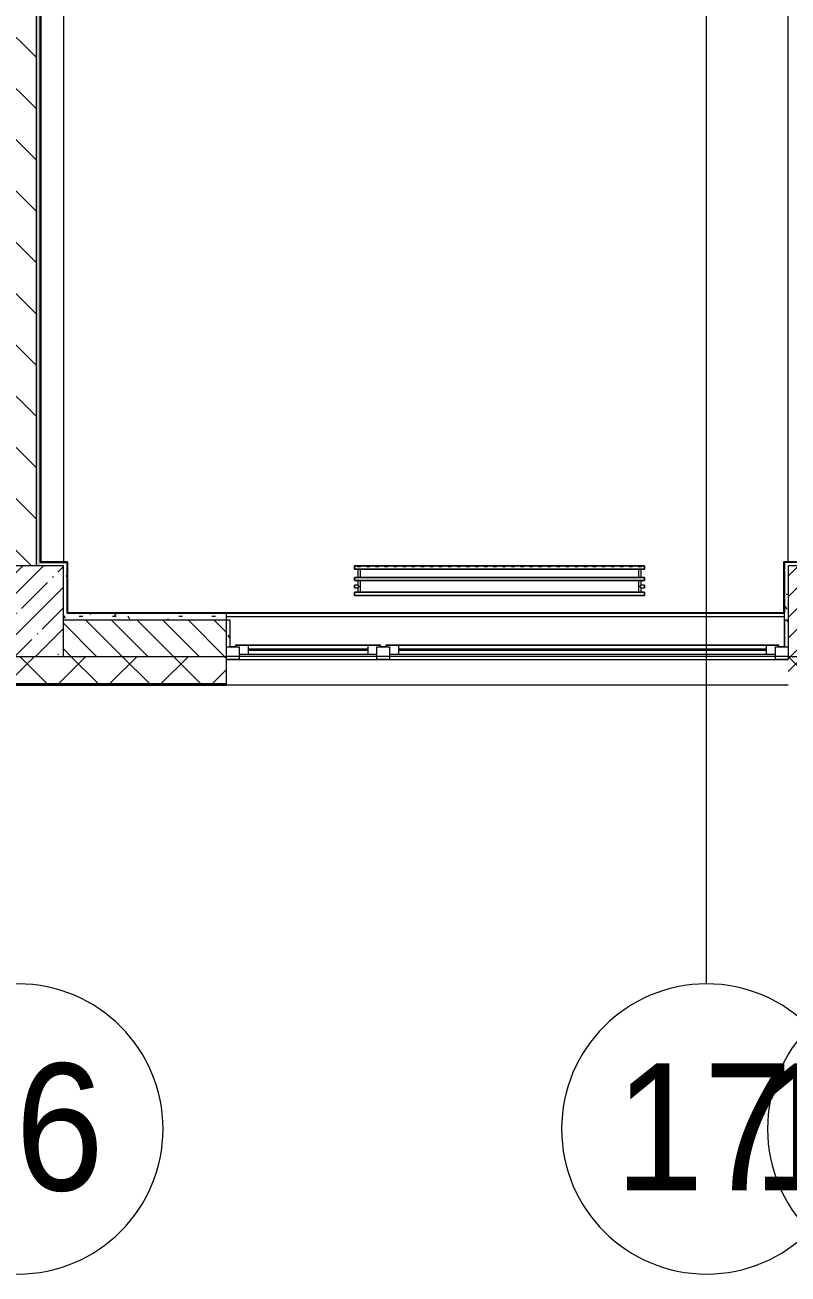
# Model space of a CAD drawing. Header units: millimetres. Extents: x -1113 to 415037, y -3642 to 354837.
# Drawn here: x 345925 to 350137, y -3506 to 3382 of the extents above; entities that cross this region are included whole.
import ezdxf

# ---------------------------------------------------------------- set-up
doc = ezdxf.new("R2010")
doc.units = ezdxf.units.MM
for name, color, linetype, lineweight in [('A-FLOR', 7, 'Continuous', 9), ('A-GLAZ', 7, 'Continuous', 9), ('A-GLAZ-1', 7, 'Continuous', 5), ('A-WALL', 7, 'Continuous', 5), ('I-WALL', 7, 'Continuous', 5), ('S-COLS', 7, 'Continuous', 9), ('S-COLS-1', 7, 'Continuous', 5), ('Оси', 7, 'Continuous', 9), ('Оси-1', 7, 'Continuous', 20)]:
    doc.layers.add(name, color=color, linetype=linetype, lineweight=lineweight)
for name, color, linetype, lineweight, true_color in [('A-WALL-1', 9, 'Continuous', 5, 0x808080), ('A-WALL-FNSH-1', 9, 'Continuous', 5, 0x808080), ('M-EQPM-1', 7, 'Continuous', 9, 0xb2b2b2)]:
    doc.layers.add(name, color=color, linetype=linetype, lineweight=lineweight, true_color=true_color)
doc.styles.add('Arial', font='arial.ttf', dxfattribs={"width": 0.9, "height": 700})
pattern_1 = [(0, (289227.4, 1e-08), (243.84, 60.96), [20.117, -162.763, 20.117, -162.763, -975.36]), (0, (289227.4, 1e-08), (243.84, 60.96), [-365.76, 20.117, -345.643, 20.117, -162.763, -426.72]), (0, (289227.4, 1e-08), (243.84, 60.96), [-914.4, 20.117, -101.803, 20.117, -284.683]), (120, (289318.84, 30.48), (-174.71291, 180.691634), [20.117, -162.763, 20.117, -162.763, -975.36]), (120, (289318.84, 30.48), (-174.71291, 180.691634), [-365.76, 20.117, -345.643, 20.117, -162.763, -426.72]), (120, (289318.84, 30.48), (-174.71291, 180.691634), [-914.4, 20.117, -101.803, 20.117, -284.683]), (240, (289349.32, 152.4), (-69.12709, -241.651634), [20.117, -162.763, 20.117, -162.763, -975.36]), (240, (289349.32, 152.4), (-69.12709, -241.651634), [-365.76, 20.117, -345.643, 20.117, -162.763, -426.72]), (240, (289349.32, 152.4), (-69.12709, -241.651634), [-914.4, 20.117, -101.803, 20.117, -284.683])]

# ---------------------------------------------------------------- blocks, each defined once
blk = doc.blocks.new('BSC_Колонна _Прямоугольная - 500х500-V522-Объем проектирования 3 этажа')
at = {"layer": 'S-COLS-1'}
h = blk.add_hatch(dxfattribs=at)
h.set_pattern_fill('FP_15', color=256, style=0, pattern_type=2)
h.set_pattern_definition([(45, (-61160, -150), (-114.04925, 114.04925), []), (45, (-61045.95, -150), (-114.04925, 114.04925), [201.613, -40.323, 6.706, -33.617])])
h.paths.add_polyline_path([(250, -250), (250, 250), (-250, 250), (-250, -250)])
for p, q in [((250, 250), (-250, 250)), ((-250, 250), (-250, -250)), ((250, -250), (250, 250)), ((-250, -250), (250, -250))]:
    blk.add_line(p, q, dxfattribs=at)
blk = doc.blocks.new('BSC_Колонна _Прямоугольная - 500х500-V533-Объем проектирования 3 этажа')
at = {"layer": 'S-COLS-1'}
h = blk.add_hatch(dxfattribs=at)
h.set_pattern_fill('FP_63', color=256, style=0, pattern_type=2)
h.set_pattern_definition([(45, (-56660, -150), (-114.04925, 114.04925), []), (45, (-56545.95, -150), (-114.04925, 114.04925), [201.613, -40.323, 6.706, -33.617])])
h.paths.add_polyline_path([(250, -250), (250, 250), (-250, 250), (-250, -250), (10, -250)])
for p, q in [((250, 250), (-250, 250)), ((-250, 250), (-250, -250)), ((250, -250), (250, 250)), ((-250, -250), (250, -250))]:
    blk.add_line(p, q, dxfattribs=at)
blk = doc.blocks.new('120_Окно_СКБ_2Ст - 120_Окно_СКБ_2Ст 3100х2500 _мал_створка слева_ 2-22446355-Объем проектирования 3 этажа')
at = {"layer": 'A-GLAZ'}
for p, q in [((-1550, -127), (-1550, -57)), ((-1550, -57), (-1480, -57)), ((-1480, -57), (-1480, -127)), ((650, -127), (650, -57)), ((650, -57), (720, -57)), ((720, -57), (720, -127)), ((1480, -127), (1480, -57)), ((1480, -57), (1550, -57)), ((1550, -57), (1550, -127)), ((-1480, -127), (-1550, -127)), ((-1480, -127), (-1500, -127)), ((-1500, -127), (-1500, -137)), ((-1500, -137), (670, -137)), ((670, -137), (-1500, -137)), ((650, -87), (-1480, -87)), ((-1480, -87), (-1480, -127)), ((-1430, -137), (-1430, -87)), ((600, -137), (600, -87)), ((650, -127), (650, -87)), ((720, -127), (650, -127)), ((670, -127), (650, -127)), ((670, -137), (670, -127)), ((720, -127), (700, -127)), ((700, -127), (700, -137)), ((700, -137), (1500, -137)), ((1500, -137), (700, -137)), ((1480, -87), (720, -87)), ((720, -87), (720, -127)), ((770, -137), (770, -87)), ((1430, -137), (1430, -87)), ((1480, -127), (1480, -87)), ((1550, -127), (1480, -127)), ((1500, -127), (1480, -127)), ((1500, -137), (1500, -127))]:
    blk.add_line(p, q, dxfattribs=at)
at = {"layer": 'A-GLAZ-1'}
for p, q in [((1550, -57), (-1550, -57)), ((-1530, -127), (-1500, -127)), ((-1430, -107), (600, -107)), ((600, -117), (-1430, -117)), ((670, -127), (700, -127)), ((770, -107), (1430, -107)), ((1430, -117), (770, -117)), ((1500, -127), (1530, -127))]:
    blk.add_line(p, q, dxfattribs=at)
blk = doc.blocks.new('radiator_prado_classic_z_tip_30_po exemplyaru - Classic Z Тип 30-500-V669-Объем проектирования 3 этажа')
at = {"layer": 'M-EQPM-1'}
for p, q in [((0, 228), (0, 210)), ((1600, 228), (0, 228)), ((0, 210), (0, 228)), ((0, 228), (12.5, 228)), ((0, 210), (1600, 210)), ((17.8, 210), (0, 210)), ((12.5, 228), (37.5, 228)), ((37.5, 228), (12.5, 228)), ((12.5, 228), (37.5, 228)), ((12.5, 228), (17.5, 223)), ((12.5, 228), (17.5, 223)), ((32.5, 223), (17.5, 223)), ((17.5, 223), (32.5, 223)), ((17.5, 210), (17.5, 164)), ((17.5, 210), (17.5, 164)), ((17.8, 210), (17.5, 210)), ((17.5, 210), (17.8, 210)), ((17.8, 210), (17.5, 210)), ((17.5, 210), (32.5, 210)), ((18.5, 210), (17.8, 210)), ((17.8, 210), (32.2, 210)), ((25, 210), (17.8, 210)), ((21.2, 210), (18.5, 210)), ((23.1, 210), (21.2, 210)), ((25, 210), (23.1, 210)), ((28.7, 210), (25, 210)), ((26.9, 210), (25, 210)), ((28.7, 210), (26.9, 210)), ((31.5, 210), (28.7, 210)), ((30.3, 210), (28.7, 210)), ((31.5, 210), (30.3, 210)), ((32.2, 210), (31.5, 210)), ((32.2, 210), (31.5, 210)), ((32.5, 210), (32.2, 210)), ((32.2, 210), (32.5, 210)), ((32.5, 210), (32.2, 210)), ((1567.8, 210), (32.2, 210)), ((32.5, 223), (37.5, 228)), ((37.5, 228), (32.5, 223)), ((32.5, 164), (32.5, 210)), ((32.5, 164), (32.5, 210)), ((37.5, 228), (62.5, 228)), ((62.5, 228), (87.5, 228)), ((87.5, 228), (62.5, 228)), ((62.5, 228), (87.5, 228)), ((62.5, 228), (67.5, 223)), ((62.5, 228), (67.5, 223)), ((82.5, 223), (67.5, 223)), ((67.5, 223), (82.5, 223)), ((82.5, 223), (87.5, 228)), ((87.5, 228), (82.5, 223)), ((87.5, 228), (112.5, 228)), ((112.5, 228), (137.5, 228)), ((137.5, 228), (112.5, 228)), ((112.5, 228), (137.5, 228)), ((112.5, 228), (117.5, 223)), ((112.5, 228), (117.5, 223)), ((132.5, 223), (117.5, 223)), ((117.5, 223), (132.5, 223)), ((132.5, 223), (137.5, 228)), ((137.5, 228), (132.5, 223)), ((137.5, 228), (162.5, 228)), ((162.5, 228), (187.5, 228)), ((187.5, 228), (162.5, 228)), ((162.5, 228), (187.5, 228)), ((162.5, 228), (167.5, 223)), ((162.5, 228), (167.5, 223)), ((182.5, 223), (167.5, 223)), ((167.5, 223), (182.5, 223)), ((182.5, 223), (187.5, 228)), ((187.5, 228), (182.5, 223)), ((187.5, 228), (212.5, 228)), ((212.5, 228), (237.5, 228)), ((237.5, 228), (212.5, 228)), ((212.5, 228), (237.5, 228)), ((212.5, 228), (217.5, 223)), ((212.5, 228), (217.5, 223)), ((232.5, 223), (217.5, 223)), ((217.5, 223), (232.5, 223)), ((232.5, 223), (237.5, 228)), ((237.5, 228), (232.5, 223)), ((237.5, 228), (262.5, 228)), ((262.5, 228), (287.5, 228)), ((287.5, 228), (262.5, 228)), ((262.5, 228), (287.5, 228)), ((262.5, 228), (267.5, 223)), ((262.5, 228), (267.5, 223)), ((282.5, 223), (267.5, 223)), ((267.5, 223), (282.5, 223)), ((282.5, 223), (287.5, 228)), ((287.5, 228), (282.5, 223)), ((287.5, 228), (312.5, 228)), ((312.5, 228), (337.5, 228)), ((337.5, 228), (312.5, 228)), ((312.5, 228), (337.5, 228)), ((312.5, 228), (317.5, 223)), ((312.5, 228), (317.5, 223)), ((332.5, 223), (317.5, 223)), ((317.5, 223), (332.5, 223)), ((332.5, 223), (337.5, 228)), ((337.5, 228), (332.5, 223)), ((337.5, 228), (362.5, 228)), ((362.5, 228), (387.5, 228)), ((387.5, 228), (362.5, 228)), ((362.5, 228), (387.5, 228)), ((362.5, 228), (367.5, 223)), ((362.5, 228), (367.5, 223)), ((382.5, 223), (367.5, 223)), ((367.5, 223), (382.5, 223)), ((382.5, 223), (387.5, 228)), ((387.5, 228), (382.5, 223)), ((387.5, 228), (412.5, 228)), ((412.5, 228), (437.5, 228)), ((437.5, 228), (412.5, 228)), ((412.5, 228), (437.5, 228)), ((412.5, 228), (417.5, 223)), ((412.5, 228), (417.5, 223)), ((432.5, 223), (417.5, 223)), ((417.5, 223), (432.5, 223)), ((432.5, 223), (437.5, 228)), ((437.5, 228), (432.5, 223)), ((437.5, 228), (462.5, 228)), ((462.5, 228), (487.5, 228)), ((487.5, 228), (462.5, 228)), ((462.5, 228), (487.5, 228)), ((462.5, 228), (467.5, 223)), ((462.5, 228), (467.5, 223)), ((482.5, 223), (467.5, 223)), ((467.5, 223), (482.5, 223)), ((482.5, 223), (487.5, 228)), ((487.5, 228), (482.5, 223)), ((487.5, 228), (512.5, 228)), ((512.5, 228), (537.5, 228)), ((537.5, 228), (512.5, 228)), ((512.5, 228), (537.5, 228)), ((512.5, 228), (517.5, 223)), ((512.5, 228), (517.5, 223)), ((532.5, 223), (517.5, 223)), ((517.5, 223), (532.5, 223)), ((532.5, 223), (537.5, 228)), ((537.5, 228), (532.5, 223)), ((537.5, 228), (562.5, 228)), ((562.5, 228), (587.5, 228)), ((587.5, 228), (562.5, 228)), ((562.5, 228), (587.5, 228)), ((562.5, 228), (567.5, 223)), ((562.5, 228), (567.5, 223)), ((582.5, 223), (567.5, 223)), ((567.5, 223), (582.5, 223)), ((582.5, 223), (587.5, 228)), ((587.5, 228), (582.5, 223)), ((587.5, 228), (612.5, 228)), ((612.5, 228), (637.5, 228)), ((637.5, 228), (612.5, 228)), ((612.5, 228), (637.5, 228)), ((612.5, 228), (617.5, 223)), ((612.5, 228), (617.5, 223)), ((632.5, 223), (617.5, 223)), ((617.5, 223), (632.5, 223)), ((632.5, 223), (637.5, 228)), ((637.5, 228), (632.5, 223)), ((637.5, 228), (662.5, 228)), ((662.5, 228), (687.5, 228)), ((687.5, 228), (662.5, 228)), ((662.5, 228), (687.5, 228)), ((662.5, 228), (667.5, 223)), ((662.5, 228), (667.5, 223)), ((682.5, 223), (667.5, 223)), ((667.5, 223), (682.5, 223)), ((682.5, 223), (687.5, 228)), ((687.5, 228), (682.5, 223)), ((687.5, 228), (712.5, 228)), ((712.5, 228), (737.5, 228)), ((737.5, 228), (712.5, 228)), ((712.5, 228), (737.5, 228)), ((712.5, 228), (717.5, 223)), ((712.5, 228), (717.5, 223)), ((732.5, 223), (717.5, 223)), ((717.5, 223), (732.5, 223)), ((732.5, 223), (737.5, 228)), ((737.5, 228), (732.5, 223)), ((737.5, 228), (762.5, 228)), ((762.5, 228), (787.5, 228)), ((787.5, 228), (762.5, 228)), ((762.5, 228), (787.5, 228)), ((762.5, 228), (767.5, 223)), ((762.5, 228), (767.5, 223)), ((782.5, 223), (767.5, 223)), ((767.5, 223), (782.5, 223)), ((782.5, 223), (787.5, 228)), ((787.5, 228), (782.5, 223)), ((787.5, 228), (812.5, 228)), ((812.5, 228), (837.5, 228)), ((837.5, 228), (812.5, 228)), ((812.5, 228), (837.5, 228)), ((812.5, 228), (817.5, 223)), ((812.5, 228), (817.5, 223)), ((832.5, 223), (817.5, 223)), ((817.5, 223), (832.5, 223)), ((832.5, 223), (837.5, 228)), ((837.5, 228), (832.5, 223)), ((837.5, 228), (862.5, 228)), ((862.5, 228), (887.5, 228)), ((887.5, 228), (862.5, 228)), ((862.5, 228), (887.5, 228)), ((862.5, 228), (867.5, 223)), ((862.5, 228), (867.5, 223)), ((882.5, 223), (867.5, 223)), ((867.5, 223), (882.5, 223)), ((882.5, 223), (887.5, 228)), ((887.5, 228), (882.5, 223)), ((887.5, 228), (912.5, 228)), ((912.5, 228), (937.5, 228)), ((937.5, 228), (912.5, 228)), ((912.5, 228), (937.5, 228)), ((912.5, 228), (917.5, 223)), ((912.5, 228), (917.5, 223)), ((932.5, 223), (917.5, 223)), ((917.5, 223), (932.5, 223)), ((932.5, 223), (937.5, 228)), ((937.5, 228), (932.5, 223)), ((937.5, 228), (962.5, 228)), ((962.5, 228), (987.5, 228)), ((987.5, 228), (962.5, 228)), ((962.5, 228), (987.5, 228)), ((962.5, 228), (967.5, 223)), ((962.5, 228), (967.5, 223)), ((982.5, 223), (967.5, 223)), ((967.5, 223), (982.5, 223)), ((982.5, 223), (987.5, 228)), ((987.5, 228), (982.5, 223)), ((987.5, 228), (1012.5, 228)), ((1012.5, 228), (1037.5, 228)), ((1037.5, 228), (1012.5, 228)), ((1012.5, 228), (1037.5, 228)), ((1012.5, 228), (1017.5, 223)), ((1012.5, 228), (1017.5, 223)), ((1032.5, 223), (1017.5, 223)), ((1017.5, 223), (1032.5, 223)), ((1032.5, 223), (1037.5, 228)), ((1037.5, 228), (1032.5, 223)), ((1037.5, 228), (1062.5, 228)), ((1062.5, 228), (1087.5, 228)), ((1087.5, 228), (1062.5, 228)), ((1062.5, 228), (1087.5, 228)), ((1062.5, 228), (1067.5, 223)), ((1062.5, 228), (1067.5, 223)), ((1082.5, 223), (1067.5, 223)), ((1067.5, 223), (1082.5, 223)), ((1082.5, 223), (1087.5, 228)), ((1087.5, 228), (1082.5, 223)), ((1087.5, 228), (1112.5, 228)), ((1112.5, 228), (1137.5, 228)), ((1137.5, 228), (1112.5, 228)), ((1112.5, 228), (1137.5, 228)), ((1112.5, 228), (1117.5, 223)), ((1112.5, 228), (1117.5, 223)), ((1132.5, 223), (1117.5, 223)), ((1117.5, 223), (1132.5, 223)), ((1132.5, 223), (1137.5, 228)), ((1137.5, 228), (1132.5, 223)), ((1137.5, 228), (1162.5, 228)), ((1162.5, 228), (1187.5, 228)), ((1187.5, 228), (1162.5, 228)), ((1162.5, 228), (1187.5, 228)), ((1162.5, 228), (1167.5, 223)), ((1162.5, 228), (1167.5, 223)), ((1182.5, 223), (1167.5, 223)), ((1167.5, 223), (1182.5, 223)), ((1182.5, 223), (1187.5, 228)), ((1187.5, 228), (1182.5, 223)), ((1187.5, 228), (1212.5, 228)), ((1212.5, 228), (1237.5, 228)), ((1237.5, 228), (1212.5, 228)), ((1212.5, 228), (1237.5, 228)), ((1212.5, 228), (1217.5, 223)), ((1212.5, 228), (1217.5, 223)), ((1232.5, 223), (1217.5, 223)), ((1217.5, 223), (1232.5, 223)), ((1232.5, 223), (1237.5, 228)), ((1237.5, 228), (1232.5, 223)), ((1237.5, 228), (1262.5, 228)), ((1262.5, 228), (1287.5, 228)), ((1287.5, 228), (1262.5, 228)), ((1262.5, 228), (1287.5, 228)), ((1262.5, 228), (1267.5, 223)), ((1262.5, 228), (1267.5, 223)), ((1282.5, 223), (1267.5, 223)), ((1267.5, 223), (1282.5, 223)), ((1282.5, 223), (1287.5, 228)), ((1287.5, 228), (1282.5, 223)), ((1287.5, 228), (1312.5, 228)), ((1312.5, 228), (1337.5, 228)), ((1337.5, 228), (1312.5, 228)), ((1312.5, 228), (1337.5, 228)), ((1312.5, 228), (1317.5, 223)), ((1312.5, 228), (1317.5, 223)), ((1332.5, 223), (1317.5, 223)), ((1317.5, 223), (1332.5, 223)), ((1332.5, 223), (1337.5, 228)), ((1337.5, 228), (1332.5, 223)), ((1337.5, 228), (1362.5, 228)), ((1362.5, 228), (1387.5, 228)), ((1387.5, 228), (1362.5, 228)), ((1362.5, 228), (1387.5, 228)), ((1362.5, 228), (1367.5, 223)), ((1362.5, 228), (1367.5, 223)), ((1382.5, 223), (1367.5, 223)), ((1367.5, 223), (1382.5, 223)), ((1382.5, 223), (1387.5, 228)), ((1387.5, 228), (1382.5, 223)), ((1387.5, 228), (1412.5, 228)), ((1412.5, 228), (1437.5, 228)), ((1437.5, 228), (1412.5, 228)), ((1412.5, 228), (1437.5, 228)), ((1412.5, 228), (1417.5, 223)), ((1412.5, 228), (1417.5, 223)), ((1432.5, 223), (1417.5, 223)), ((1417.5, 223), (1432.5, 223)), ((1432.5, 223), (1437.5, 228)), ((1437.5, 228), (1432.5, 223)), ((1437.5, 228), (1462.5, 228)), ((1462.5, 228), (1487.5, 228)), ((1487.5, 228), (1462.5, 228)), ((1462.5, 228), (1487.5, 228)), ((1462.5, 228), (1467.5, 223)), ((1462.5, 228), (1467.5, 223)), ((1482.5, 223), (1467.5, 223)), ((1467.5, 223), (1482.5, 223)), ((1482.5, 223), (1487.5, 228)), ((1487.5, 228), (1482.5, 223)), ((1487.5, 228), (1512.5, 228)), ((1512.5, 228), (1537.5, 228)), ((1537.5, 228), (1512.5, 228)), ((1512.5, 228), (1537.5, 228)), ((1512.5, 228), (1517.5, 223)), ((1512.5, 228), (1517.5, 223)), ((1532.5, 223), (1517.5, 223)), ((1517.5, 223), (1532.5, 223)), ((1532.5, 223), (1537.5, 228)), ((1537.5, 228), (1532.5, 223)), ((1537.5, 228), (1562.5, 228)), ((1562.5, 228), (1587.5, 228)), ((1587.5, 228), (1562.5, 228)), ((1562.5, 228), (1587.5, 228)), ((1562.5, 228), (1567.5, 223)), ((1562.5, 228), (1567.5, 223)), ((1582.5, 223), (1567.5, 223)), ((1567.5, 223), (1582.5, 223)), ((1567.5, 210), (1567.5, 164)), ((1567.5, 210), (1567.5, 164)), ((1567.8, 210), (1567.5, 210)), ((1567.5, 210), (1582.5, 210)), ((1567.8, 210), (1567.5, 210)), ((1567.5, 210), (1567.8, 210)), ((1569.7, 210), (1567.8, 210)), ((1573.1, 210), (1567.8, 210)), ((1567.8, 210), (1582.2, 210)), ((1573.1, 210), (1569.7, 210)), ((1582.2, 210), (1573.1, 210)), ((1576.9, 210), (1573.1, 210)), ((1578.7, 210), (1576.9, 210)), ((1580.3, 210), (1578.7, 210)), ((1581.5, 210), (1580.3, 210)), ((1582.2, 210), (1581.5, 210)), ((1582.5, 210), (1582.2, 210)), ((1582.5, 210), (1582.2, 210)), ((1582.2, 210), (1582.5, 210)), ((1600, 210), (1582.2, 210)), ((1582.5, 223), (1587.5, 228)), ((1587.5, 228), (1582.5, 223)), ((1582.5, 164), (1582.5, 210)), ((1582.5, 164), (1582.5, 210)), ((1587.5, 228), (1600, 228)), ((1600, 210), (1600, 228)), ((1600, 228), (1600, 210)), ((1600, 164), (0, 164)), ((0, 164), (0, 146)), ((0, 146), (0, 164)), ((0, 164), (17.8, 164)), ((0, 146), (1600, 146)), ((18.5, 146), (0, 146)), ((17.8, 164), (17.5, 164)), ((17.5, 164), (17.8, 164)), ((17.8, 164), (17.5, 164)), ((17.5, 164), (32.5, 164)), ((17.5, 146), (17.5, 121.5)), ((17.5, 146), (17.5, 121.5)), ((17.5, 146), (18.5, 146)), ((18.5, 146), (17.5, 146)), ((17.5, 146), (18.5, 146)), ((32.5, 146), (17.5, 146)), ((18.5, 164), (17.8, 164)), ((17.8, 164), (26.9, 164)), ((21.2, 164), (17.8, 164)), ((21.2, 164), (18.5, 164)), ((18.5, 146), (19.7, 146)), ((32.2, 146), (18.5, 146)), ((18.5, 146), (32.2, 146)), ((19.7, 146), (21.2, 146)), ((25, 164), (21.2, 164)), ((21.2, 146), (23.1, 146)), ((32.2, 164), (21.2, 164)), ((23.1, 146), (26.9, 146)), ((28.7, 164), (25, 164)), ((26.9, 164), (28.7, 164)), ((26.9, 146), (30.3, 146)), ((31.5, 164), (28.7, 164)), ((28.7, 164), (30.3, 164)), ((30.3, 164), (31.5, 164)), ((30.3, 146), (31.5, 146)), ((32.2, 164), (31.5, 164)), ((31.5, 164), (32.2, 164)), ((31.5, 146), (32.2, 146)), ((32.5, 164), (32.2, 164)), ((32.2, 164), (32.5, 164)), ((32.5, 164), (32.2, 164)), ((32.2, 164), (1567.8, 164)), ((32.2, 146), (32.5, 146)), ((32.5, 146), (32.2, 146)), ((32.2, 146), (32.5, 146)), ((1567.8, 146), (32.2, 146)), ((32.5, 82), (32.5, 146)), ((32.5, 82), (32.5, 146)), ((1567.8, 164), (1567.5, 164)), ((1567.5, 164), (1582.5, 164)), ((1567.8, 164), (1567.5, 164)), ((1567.5, 164), (1567.8, 164)), ((1567.5, 146), (1567.5, 82)), ((1567.5, 146), (1567.5, 82)), ((1567.5, 146), (1567.8, 146)), ((1582.5, 146), (1567.5, 146)), ((1567.5, 146), (1567.8, 146)), ((1567.8, 146), (1567.5, 146)), ((1568.5, 164), (1567.8, 164)), ((1568.5, 164), (1567.8, 164)), ((1567.8, 164), (1582.2, 164)), ((1567.8, 146), (1581.5, 146)), ((1567.8, 146), (1568.5, 146)), ((1578.7, 146), (1567.8, 146)), ((1571.2, 164), (1568.5, 164)), ((1569.7, 164), (1568.5, 164)), ((1568.5, 146), (1569.7, 146)), ((1571.2, 164), (1569.7, 164)), ((1569.7, 146), (1571.2, 146)), ((1575, 164), (1571.2, 164)), ((1573.1, 164), (1571.2, 164)), ((1571.2, 146), (1575, 146)), ((1575, 164), (1573.1, 164)), ((1580.3, 164), (1575, 164)), ((1576.9, 164), (1575, 164)), ((1575, 146), (1576.9, 146)), ((1578.7, 164), (1576.9, 164)), ((1576.9, 146), (1578.7, 146)), ((1580.3, 164), (1578.7, 164)), ((1578.7, 146), (1580.3, 146)), ((1581.5, 146), (1578.7, 146)), ((1582.2, 164), (1580.3, 164)), ((1581.5, 164), (1580.3, 164)), ((1580.3, 146), (1581.5, 146)), ((1582.2, 164), (1581.5, 164)), ((1581.5, 146), (1582.5, 146)), ((1581.5, 146), (1582.5, 146)), ((1582.5, 146), (1581.5, 146)), ((1600, 146), (1581.5, 146)), ((1582.5, 164), (1582.2, 164)), ((1582.5, 164), (1582.2, 164)), ((1582.2, 164), (1582.5, 164)), ((1582.2, 164), (1600, 164)), ((1582.5, 121.5), (1582.5, 146)), ((1582.5, 121.5), (1582.5, 146)), ((1600, 146), (1600, 164)), ((1600, 164), (1600, 146)), ((17.5, 121.5), (0, 121.5)), ((17.5, 121.5), (0, 121.5)), ((0, 121.5), (0, 120.5)), ((0, 106.5), (0, 121.5)), ((0, 120.5), (0, 107.5)), ((0, 120.5), (0, 119.3)), ((0, 114), (0, 120.5)), ((0, 120.5), (0, 120.5)), ((0, 119.3), (0, 117.8)), ((0, 117.8), (0, 114)), ((0, 114), (0, 110.3)), ((0, 107.5), (0, 114)), ((0, 110.3), (0, 108.7)), ((0, 108.7), (0, 107.5)), ((0, 107.5), (0, 106.5)), ((0, 107.5), (0, 107.5)), ((0, 106.5), (17.5, 106.5)), ((0, 106.5), (17.5, 106.5)), ((1600, 82), (0, 82)), ((0, 82), (0, 64)), ((0, 64), (0, 82)), ((0, 82), (18.5, 82)), ((17.5, 106.5), (17.5, 82)), ((17.5, 106.5), (17.5, 82)), ((18.5, 82), (17.5, 82)), ((17.5, 82), (18.5, 82)), ((18.5, 82), (17.5, 82)), ((17.5, 82), (32.5, 82)), ((21.2, 82), (18.5, 82)), ((18.5, 82), (32.2, 82)), ((23.1, 82), (18.5, 82)), ((23.1, 82), (21.2, 82)), ((25, 82), (23.1, 82)), ((25, 82), (23.1, 82)), ((28.7, 82), (25, 82)), ((26.9, 82), (25, 82)), ((32.2, 82), (26.9, 82)), ((30.3, 82), (28.7, 82)), ((32.2, 82), (30.3, 82)), ((32.5, 82), (32.2, 82)), ((32.2, 82), (32.5, 82)), ((32.5, 82), (32.2, 82)), ((32.2, 82), (1567.8, 82)), ((1567.8, 82), (1567.5, 82)), ((1567.5, 82), (1582.5, 82)), ((1567.8, 82), (1567.5, 82)), ((1567.5, 82), (1567.8, 82)), ((1568.5, 82), (1567.8, 82)), ((1568.5, 82), (1567.8, 82)), ((1567.8, 82), (1581.5, 82)), ((1571.2, 82), (1568.5, 82)), ((1569.7, 82), (1568.5, 82)), ((1571.2, 82), (1569.7, 82)), ((1575, 82), (1571.2, 82)), ((1573.1, 82), (1571.2, 82)), ((1575, 82), (1573.1, 82)), ((1576.9, 82), (1575, 82)), ((1576.9, 82), (1575, 82)), ((1580.3, 82), (1576.9, 82)), ((1578.7, 82), (1576.9, 82)), ((1580.3, 82), (1578.7, 82)), ((1581.5, 82), (1580.3, 82)), ((1581.5, 82), (1580.3, 82)), ((1582.5, 82), (1581.5, 82)), ((1582.5, 82), (1581.5, 82)), ((1581.5, 82), (1582.5, 82)), ((1581.5, 82), (1600, 82)), ((1600, 121.5), (1582.5, 121.5)), ((1600, 121.5), (1582.5, 121.5)), ((1582.5, 82), (1582.5, 106.5)), ((1582.5, 106.5), (1600, 106.5)), ((1582.5, 82), (1582.5, 106.5)), ((1582.5, 106.5), (1600, 106.5)), ((1600, 121.5), (1600, 106.5)), ((1600, 120.5), (1600, 121.5)), ((1600, 121.5), (1600, 120.5)), ((1600, 120.5), (1600, 121.5)), ((1600, 107.5), (1600, 120.5)), ((1600, 120.5), (1600, 107.5)), ((1600, 107.5), (1600, 120.5)), ((1600, 106.5), (1600, 107.5)), ((1600, 107.5), (1600, 106.5)), ((1600, 106.5), (1600, 107.5)), ((1600, 64), (1600, 82)), ((1600, 82), (1600, 64)), ((1600, 64), (0, 64)), ((0, 64), (1600, 64))]:
    blk.add_line(p, q, dxfattribs=at)
for points, knots in [([(18.5, 120.5), (18.4, 120.6), (18.3, 120.7), (18.1, 120.9), (17.9, 121.1), (17.8, 121.2), (17.7, 121.3), (17.5, 121.5), (17.5, 121.5), (17.5, 121.5)], [0.7142857, 0.7142857, 0.7142857, 0.7142857, 0.75, 0.7857143, 0.8214286, 0.8571429, 0.8928571, 0.9285714, 1, 1, 1, 1]), ([(17.5, 121.5), (17.5, 121.5), (17.5, 121.5), (17.7, 121.3), (17.8, 121.2), (17.9, 121.1), (18.1, 120.9), (18.3, 120.7), (18.4, 120.6), (18.5, 120.5)], [0, 0, 0, 0, 0.0714286, 0.1071429, 0.1428571, 0.1785714, 0.2142857, 0.25, 0.2857143, 0.2857143, 0.2857143, 0.2857143]), ([(17.5, 121.5), (17.5, 121.5), (17.5, 121.5), (17.7, 121.3), (17.8, 121.2), (17.9, 121.1), (18.1, 120.9), (18.3, 120.7), (18.4, 120.6), (18.5, 120.5)], [0, 0, 0, 0, 0.0714286, 0.1071429, 0.1428571, 0.1785714, 0.2142857, 0.25, 0.2857143, 0.2857143, 0.2857143, 0.2857143]), ([(25, 114), (24.5, 114.5), (23.6, 115.4), (22.4, 116.6), (21.6, 117.4), (21.1, 117.9), (20.8, 118.2), (20.5, 118.5), (20.2, 118.8), (19.8, 119.1), (19.6, 119.4), (19.3, 119.7), (19, 120), (18.7, 120.3), (18.5, 120.5), (18.3, 120.7), (18.1, 120.9), (17.9, 121.1), (17.8, 121.2), (17.7, 121.3), (17.5, 121.5), (17.5, 121.5), (17.5, 121.5)], [0, 0, 0, 0, 0.142857, 0.285714, 0.357143, 0.392857, 0.428571, 0.464286, 0.5, 0.535714, 0.571429, 0.607143, 0.642857, 0.678571, 0.714286, 0.75, 0.785714, 0.821429, 0.857143, 0.892857, 0.928571, 1, 1, 1, 1]), ([(17.5, 106.5), (17.5, 106.5), (17.5, 106.5), (17.7, 106.7), (17.8, 106.8), (17.9, 106.9), (18.1, 107.1), (18.3, 107.3), (18.5, 107.5), (18.7, 107.7), (19, 108), (19.3, 108.3), (19.6, 108.6), (19.8, 108.9), (20.3, 109.3), (20.7, 109.7), (21.1, 110.1), (21.6, 110.6), (22.4, 111.4), (23.6, 112.6), (24.5, 113.5), (25, 114)], [0, 0, 0, 0, 0.071429, 0.107143, 0.142857, 0.178571, 0.214286, 0.25, 0.285714, 0.321429, 0.357143, 0.392857, 0.428571, 0.464286, 0.5, 0.571429, 0.607143, 0.642857, 0.714286, 0.857143, 1, 1, 1, 1]), ([(17.5, 106.5), (17.5, 106.5), (17.5, 106.5), (17.7, 106.7), (17.8, 106.8), (17.9, 106.9), (18.1, 107.1), (18.3, 107.3), (18.4, 107.4), (18.5, 107.5)], [0, 0, 0, 0, 0.0714286, 0.1071429, 0.1428571, 0.1785714, 0.2142857, 0.25, 0.2857143, 0.2857143, 0.2857143, 0.2857143]), ([(18.5, 107.5), (18.4, 107.4), (18.3, 107.3), (18.1, 107.1), (17.9, 106.9), (17.8, 106.8), (17.7, 106.7), (17.5, 106.5), (17.5, 106.5), (17.5, 106.5)], [0.7142857, 0.7142857, 0.7142857, 0.7142857, 0.75, 0.7857143, 0.8214286, 0.8571429, 0.8928571, 0.9285714, 1, 1, 1, 1]), ([(18.5, 107.5), (18.4, 107.4), (18.3, 107.3), (18.1, 107.1), (17.9, 106.9), (17.8, 106.8), (17.7, 106.7), (17.5, 106.5), (17.5, 106.5), (17.5, 106.5)], [0.7142857, 0.7142857, 0.7142857, 0.7142857, 0.75, 0.7857143, 0.8214286, 0.8571429, 0.8928571, 0.9285714, 1, 1, 1, 1]), ([(19.6, 119.4), (19.7, 119.3), (19.9, 119.2), (20.3, 118.7), (20.7, 118.3), (21.1, 117.9), (21.6, 117.4), (21.9, 117.1), (22.1, 116.9)], [0.4285714, 0.4285714, 0.4285714, 0.4285714, 0.4642857, 0.5, 0.5714286, 0.6071429, 0.6428571, 0.7142857, 0.7142857, 0.7142857, 0.7142857]), ([(19.6, 119.4), (19.7, 119.3), (19.8, 119.1), (20.3, 118.7), (20.6, 118.4), (20.8, 118.2)], [0.4285714, 0.4285714, 0.4285714, 0.4285714, 0.4642857, 0.5, 0.5714286, 0.5714286, 0.5714286, 0.5714286]), ([(19.6, 108.6), (19.7, 108.7), (19.9, 108.8), (20.3, 109.3), (20.7, 109.7), (21.1, 110.1), (21.6, 110.6), (21.9, 110.9), (22.1, 111.1)], [0.4285714, 0.4285714, 0.4285714, 0.4285714, 0.4642857, 0.5, 0.5714286, 0.6071429, 0.6428571, 0.7142857, 0.7142857, 0.7142857, 0.7142857]), ([(22.1, 111.1), (21.9, 110.9), (21.6, 110.6), (21.1, 110.1), (20.8, 109.8), (20.5, 109.5), (20.2, 109.2), (19.9, 108.8), (19.7, 108.7), (19.6, 108.6)], [0.2857143, 0.2857143, 0.2857143, 0.2857143, 0.3571429, 0.3928571, 0.4285714, 0.4642857, 0.5, 0.5357143, 0.5714286, 0.5714286, 0.5714286, 0.5714286]), ([(22.1, 116.9), (21.9, 117.1), (21.6, 117.4), (21.1, 117.9), (20.9, 118.1), (20.8, 118.2)], [0.2857143, 0.2857143, 0.2857143, 0.2857143, 0.3571429, 0.3928571, 0.4285714, 0.4285714, 0.4285714, 0.4285714]), ([(20.8, 118.2), (20.9, 118.1), (21.1, 117.9), (21.6, 117.4), (21.9, 117.1), (22.1, 116.9)], [0.5714286, 0.5714286, 0.5714286, 0.5714286, 0.6071429, 0.6428571, 0.7142857, 0.7142857, 0.7142857, 0.7142857]), ([(22.1, 111.1), (21.9, 110.9), (21.6, 110.6), (21.1, 110.1), (20.9, 109.9), (20.8, 109.8)], [0.2857143, 0.2857143, 0.2857143, 0.2857143, 0.3571429, 0.3928571, 0.4285714, 0.4285714, 0.4285714, 0.4285714]), ([(1575, 114), (1575.5, 114.5), (1576.4, 115.4), (1577.6, 116.6), (1578.4, 117.4), (1578.9, 117.9), (1579.2, 118.2), (1579.5, 118.5), (1579.8, 118.8), (1580.1, 119.2), (1580.4, 119.4), (1580.7, 119.7), (1581, 120), (1581.3, 120.3), (1581.5, 120.5), (1581.7, 120.7), (1581.9, 120.9), (1582.1, 121.1), (1582.2, 121.2), (1582.3, 121.3), (1582.5, 121.5), (1582.5, 121.5), (1582.5, 121.5)], [0, 0, 0, 0, 0.142857, 0.285714, 0.357143, 0.392857, 0.428571, 0.464286, 0.5, 0.535714, 0.571429, 0.607143, 0.642857, 0.678571, 0.714286, 0.75, 0.785714, 0.821429, 0.857143, 0.892857, 0.928571, 1, 1, 1, 1]), ([(1582.5, 106.5), (1582.5, 106.5), (1582.5, 106.5), (1582.3, 106.7), (1582.2, 106.8), (1582.1, 106.9), (1581.9, 107.1), (1581.7, 107.3), (1581.5, 107.5), (1581.3, 107.7), (1581, 108), (1580.7, 108.3), (1580.4, 108.6), (1580.1, 108.8), (1579.7, 109.3), (1579.3, 109.7), (1578.9, 110.1), (1578.4, 110.6), (1577.6, 111.4), (1576.4, 112.6), (1575.5, 113.5), (1575, 114)], [0, 0, 0, 0, 0.071429, 0.107143, 0.142857, 0.178571, 0.214286, 0.25, 0.285714, 0.321429, 0.357143, 0.392857, 0.428571, 0.464286, 0.5, 0.571429, 0.607143, 0.642857, 0.714286, 0.857143, 1, 1, 1, 1]), ([(1580.4, 119.4), (1580.3, 119.3), (1580.1, 119.2), (1579.7, 118.7), (1579.3, 118.3), (1578.9, 117.9), (1578.4, 117.4), (1578.1, 117.1), (1577.9, 116.9)], [0.4285714, 0.4285714, 0.4285714, 0.4285714, 0.4642857, 0.5, 0.5714286, 0.6071429, 0.6428571, 0.7142857, 0.7142857, 0.7142857, 0.7142857]), ([(1580.4, 119.4), (1580.3, 119.3), (1580.1, 119.2), (1579.7, 118.7), (1579.3, 118.3), (1578.9, 117.9), (1578.4, 117.4), (1578.1, 117.1), (1577.9, 116.9)], [0.4285714, 0.4285714, 0.4285714, 0.4285714, 0.4642857, 0.5, 0.5714286, 0.6071429, 0.6428571, 0.7142857, 0.7142857, 0.7142857, 0.7142857]), ([(1577.9, 116.9), (1578.1, 117.1), (1578.4, 117.4), (1578.9, 117.9), (1579.2, 118.2), (1579.5, 118.5), (1579.8, 118.8), (1580.1, 119.2), (1580.3, 119.3), (1580.4, 119.4)], [0.2857143, 0.2857143, 0.2857143, 0.2857143, 0.3571429, 0.3928571, 0.4285714, 0.4642857, 0.5, 0.5357143, 0.5714286, 0.5714286, 0.5714286, 0.5714286]), ([(1577.9, 111.1), (1578.1, 110.9), (1578.4, 110.6), (1578.9, 110.1), (1579.1, 109.9), (1579.2, 109.8)], [0.2857143, 0.2857143, 0.2857143, 0.2857143, 0.3571429, 0.3928571, 0.4285714, 0.4285714, 0.4285714, 0.4285714]), ([(1577.9, 111.1), (1578.1, 110.9), (1578.4, 110.6), (1578.9, 110.1), (1579.2, 109.8), (1579.5, 109.5), (1579.8, 109.2), (1580.1, 108.8), (1580.3, 108.7), (1580.4, 108.6)], [0.2857143, 0.2857143, 0.2857143, 0.2857143, 0.3571429, 0.3928571, 0.4285714, 0.4642857, 0.5, 0.5357143, 0.5714286, 0.5714286, 0.5714286, 0.5714286]), ([(1580.4, 108.6), (1580.3, 108.7), (1580.1, 108.8), (1579.7, 109.3), (1579.3, 109.7), (1578.9, 110.1), (1578.4, 110.6), (1578.1, 110.9), (1577.9, 111.1)], [0.4285714, 0.4285714, 0.4285714, 0.4285714, 0.4642857, 0.5, 0.5714286, 0.6071429, 0.6428571, 0.7142857, 0.7142857, 0.7142857, 0.7142857]), ([(1582.5, 121.5), (1582.5, 121.5), (1582.5, 121.5), (1582.3, 121.3), (1582.2, 121.2), (1582.1, 121.1), (1581.9, 120.9), (1581.7, 120.7), (1581.6, 120.6), (1581.5, 120.5)], [0, 0, 0, 0, 0.0714286, 0.1071429, 0.1428571, 0.1785714, 0.2142857, 0.25, 0.2857143, 0.2857143, 0.2857143, 0.2857143]), ([(1582.5, 121.5), (1582.5, 121.5), (1582.5, 121.5), (1582.3, 121.3), (1582.2, 121.2), (1582.1, 121.1), (1581.9, 120.9), (1581.7, 120.7), (1581.6, 120.6), (1581.5, 120.5)], [0, 0, 0, 0, 0.0714286, 0.1071429, 0.1428571, 0.1785714, 0.2142857, 0.25, 0.2857143, 0.2857143, 0.2857143, 0.2857143]), ([(1581.5, 120.5), (1581.6, 120.6), (1581.7, 120.7), (1581.9, 120.9), (1582.1, 121.1), (1582.2, 121.2), (1582.3, 121.3), (1582.5, 121.5), (1582.5, 121.5), (1582.5, 121.5)], [0.7142857, 0.7142857, 0.7142857, 0.7142857, 0.75, 0.7857143, 0.8214286, 0.8571429, 0.8928571, 0.9285714, 1, 1, 1, 1]), ([(1581.5, 107.5), (1581.6, 107.4), (1581.7, 107.3), (1581.9, 107.1), (1582.1, 106.9), (1582.2, 106.8), (1582.3, 106.7), (1582.5, 106.5), (1582.5, 106.5), (1582.5, 106.5)], [0.7142857, 0.7142857, 0.7142857, 0.7142857, 0.75, 0.7857143, 0.8214286, 0.8571429, 0.8928571, 0.9285714, 1, 1, 1, 1]), ([(1581.5, 107.5), (1581.6, 107.4), (1581.7, 107.3), (1581.9, 107.1), (1582.1, 106.9), (1582.2, 106.8), (1582.3, 106.7), (1582.5, 106.5), (1582.5, 106.5), (1582.5, 106.5)], [0.7142857, 0.7142857, 0.7142857, 0.7142857, 0.75, 0.7857143, 0.8214286, 0.8571429, 0.8928571, 0.9285714, 1, 1, 1, 1]), ([(1582.5, 106.5), (1582.5, 106.5), (1582.5, 106.5), (1582.3, 106.7), (1582.2, 106.8), (1582.1, 106.9), (1581.9, 107.1), (1581.7, 107.3), (1581.6, 107.4), (1581.5, 107.5)], [0, 0, 0, 0, 0.0714286, 0.1071429, 0.1428571, 0.1785714, 0.2142857, 0.25, 0.2857143, 0.2857143, 0.2857143, 0.2857143])]:
    blk.add_open_spline(points, degree=3, knots=knots, dxfattribs=at)
for points in [[(19.6, 119.4), (19.5, 119.5), (19.3, 119.7), (19, 120), (18.7, 120.3), (18.6, 120.4), (18.5, 120.5)], [(18.5, 120.5), (18.6, 120.4), (18.7, 120.3), (19, 120), (19.3, 119.7), (19.5, 119.5), (19.6, 119.4)], [(18.5, 120.5), (18.6, 120.4), (18.7, 120.3), (19, 120), (19.3, 119.7), (19.5, 119.5), (19.6, 119.4)], [(18.5, 107.5), (18.6, 107.6), (18.7, 107.7), (19, 108), (19.3, 108.3), (19.5, 108.5), (19.6, 108.6)], [(19.6, 108.6), (19.5, 108.5), (19.3, 108.3), (19, 108), (18.7, 107.7), (18.6, 107.6), (18.5, 107.5)], [(19.6, 108.6), (19.5, 108.5), (19.3, 108.3), (19, 108), (18.7, 107.7), (18.6, 107.6), (18.5, 107.5)], [(20.8, 118.2), (20.7, 118.3), (20.5, 118.5), (20.2, 118.8), (19.9, 119.2), (19.7, 119.3), (19.6, 119.4)], [(20.8, 109.8), (20.7, 109.7), (20.5, 109.5), (20.2, 109.2), (19.8, 108.9), (19.7, 108.7), (19.6, 108.6)], [(25, 114), (24.5, 114.5), (23.6, 115.4), (22.6, 116.4), (22.1, 116.9)], [(22.1, 116.9), (22.6, 116.4), (23.6, 115.4), (24.5, 114.5), (25, 114)], [(22.1, 116.9), (22.6, 116.4), (23.6, 115.4), (24.5, 114.5), (25, 114)], [(22.1, 111.1), (22.6, 111.6), (23.6, 112.6), (24.5, 113.5), (25, 114)], [(25, 114), (24.5, 113.5), (23.6, 112.6), (22.6, 111.6), (22.1, 111.1)], [(25, 114), (24.5, 113.5), (23.6, 112.6), (22.6, 111.6), (22.1, 111.1)], [(1577.9, 116.9), (1577.4, 116.4), (1576.4, 115.4), (1575.5, 114.5), (1575, 114)], [(1577.9, 116.9), (1577.4, 116.4), (1576.4, 115.4), (1575.5, 114.5), (1575, 114)], [(1575, 114), (1575.5, 114.5), (1576.4, 115.4), (1577.4, 116.4), (1577.9, 116.9)], [(1575, 114), (1575.5, 113.5), (1576.4, 112.6), (1577.4, 111.6), (1577.9, 111.1)], [(1575, 114), (1575.5, 113.5), (1576.4, 112.6), (1577.4, 111.6), (1577.9, 111.1)], [(1577.9, 111.1), (1577.4, 111.6), (1576.4, 112.6), (1575.5, 113.5), (1575, 114)], [(1579.2, 109.8), (1579.3, 109.7), (1579.5, 109.5), (1579.8, 109.2), (1580.1, 108.8), (1580.3, 108.7), (1580.4, 108.6)], [(1581.5, 120.5), (1581.4, 120.4), (1581.3, 120.3), (1581, 120), (1580.7, 119.7), (1580.5, 119.5), (1580.4, 119.4)], [(1581.5, 120.5), (1581.4, 120.4), (1581.3, 120.3), (1581, 120), (1580.7, 119.7), (1580.5, 119.5), (1580.4, 119.4)], [(1580.4, 119.4), (1580.5, 119.5), (1580.7, 119.7), (1581, 120), (1581.3, 120.3), (1581.4, 120.4), (1581.5, 120.5)], [(1580.4, 108.6), (1580.5, 108.5), (1580.7, 108.3), (1581, 108), (1581.3, 107.7), (1581.4, 107.6), (1581.5, 107.5)], [(1580.4, 108.6), (1580.5, 108.5), (1580.7, 108.3), (1581, 108), (1581.3, 107.7), (1581.4, 107.6), (1581.5, 107.5)], [(1581.5, 107.5), (1581.4, 107.6), (1581.3, 107.7), (1581, 108), (1580.7, 108.3), (1580.5, 108.5), (1580.4, 108.6)]]:
    blk.add_open_spline(points, degree=3, dxfattribs=at)
blk = doc.blocks.new('Ось сетки - D8-29747960-Объем проектирования 3 этажа')
at = {"layer": 'Оси-1'}
for start, end in [(360, 180), (180, 360)]:
    blk.add_arc((0, 0), 4, start, end, dxfattribs=at)

msp = doc.modelspace()

# ---------------------------------------------------------------- hatches: boundary and pattern name
at = {"layer": 'A-WALL'}
h = msp.add_hatch(dxfattribs=at)
h.set_pattern_fill('FP_2', color=256, style=0, pattern_type=2)
h.set_pattern_definition([(135, (289227.4, 1e-08), (-70.71068, -70.71068), [])])
h.paths.add_polyline_path([(354546.2, -100), (354637.4, -100), (354637.4, 100), (354387.4, 100), (354387.4, -100), (354528.3, -100)])
h.paths.add_polyline_path([(341887.4, -100), (341886.8, 100), (341637.4, 100), (341637.4, -100), (341886.8, -100)])
h.paths.add_polyline_path([(340237.4, -100), (340237.4, 100), (339487.4, 100), (339487.4, -100), (339983.2, -100)])
h.paths.add_polyline_path([(343987.4, -100), (344737.4, -100), (344737.4, 100), (343987.4, 100)])
h.paths.add_polyline_path([(352937.4, -100), (353487.4, -100), (353487.4, 100), (352937.4, 100)])
h.paths.add_polyline_path([(350837.4, -100), (350837.4, 100), (350637.4, 100), (350637.4, -100)])
h.paths.add_polyline_path([(330987.4, -100), (330987.4, 100), (330367.4, 100), (330367.4, -100)])
h.paths.add_polyline_path([(332137.4, -100), (332137.4, 100), (331887.4, 100), (331887.4, -100)])
h.paths.add_polyline_path([(347037.4, -100), (347037.4, 100), (346137.4, 100), (346137.4, -100), (346509.9, -100)])
h.paths.add_polyline_path([(332637.4, -100), (333537.4, -100), (333537.4, 100), (332637.4, 100), (332637.4, 94.8)])
h.paths.add_polyline_path([(337137.4, -100), (337387.4, -100), (337387.4, 100), (337137.4, 100)])
h.paths.add_polyline_path([(327767.4, -100), (327767.4, 100), (327717.4, 100), (327717.4, -100)])
h.paths.add_polyline_path([(327217.4, -100), (327217.4, 100), (326650.4, 100), (326650.4, -100), (326929.9, -100)])
h.paths.add_polyline_path([(325197.4, -100), (325750.4, -100), (325750.4, 100), (325197.4, 100), (325197.4, -48)])
h.paths.add_polyline_path([(315637.1, -100), (315637.1, 100), (315387.4, 100), (315387.4, -100)])
h.paths.add_polyline_path([(308587.4, -100), (309937.4, -100), (309937.4, 100), (308587.4, 100), (308587.4, -13.9)])
h.paths.add_polyline_path([(311737.4, -100), (311937.4, -100), (311937.4, 100), (311737.4, 100), (311737.4, -91.9)])
h.paths.add_polyline_path([(319037.1, -100), (319210.2, -100), (319210.2, 100), (319037.1, 100), (319037.1, -70.1)])
h.paths.add_polyline_path([(320110.2, -100), (321337.4, -100), (321337.4, 100), (320110.2, 100), (320110.2, -45.7)])
h.paths.add_polyline_path([(323097.4, -100), (323097.4, 100), (322837.4, 100), (322837.4, -100), (322857.4, -100)])
h.paths.add_polyline_path([(314787.4, -100), (314787.4, 100), (314037.4, 100), (314037.4, -100)])
h.paths.add_polyline_path([(311137.4, -100), (311137.4, 100), (310837.4, 100), (310837.4, -100)])
h.paths.add_polyline_path([(304087.4, -100), (304837.4, -100), (304837.4, 100), (304087.4, 100)])
h.paths.add_polyline_path([(305887.4, -100), (305887.4, 100), (305737.4, 100), (305737.4, -100)])
h.paths.add_polyline_path([(299587.1, -100), (300337.4, -100), (300337.4, 100), (299587.1, 100)])
h.paths.add_polyline_path([(301367.4, -100), (301387.4, -100), (301387.4, 100), (301237.4, 100), (301237.4, -100)])
h.paths.add_polyline_path([(296472.2, -100), (296887.4, -100), (296887.4, 100), (296057.4, 100), (296057.4, -100)])
h = msp.add_hatch(dxfattribs=at)
h.set_pattern_fill('FP_24', color=256, style=0, pattern_type=2)
h.set_pattern_definition([(45, (289227.4, 1e-08), (-141.42136, 141.42136), []), (135, (289227.4, 1e-08), (-141.42136, -141.42136), [])])
h.paths.add_polyline_path([(364707.4, -250), (364927.4, -250), (364927.4, -100), (360787.4, -100), (360787.4, -250), (363157.4, -250)])
h.paths.add_polyline_path([(359835.1, -250), (359887.4, -250), (359887.4, -100), (356287.4, -100), (356287.4, -250), (359563.2, -250)])
h.paths.add_polyline_path([(355137.4, -250), (355387.4, -250), (355387.4, -100), (354387.4, -100), (354387.4, -250), (354668.2, -250)])
h.paths.add_polyline_path([(352937.4, -250), (353487.4, -250), (353487.4, -100), (352937.4, -100), (352937.4, -118)])
h.paths.add_polyline_path([(350637.4, -250), (350837.4, -250), (350837.4, -100), (350137.4, -100), (350137.4, -250)])
h.paths.add_polyline_path([(346509.9, -250), (347037.4, -250), (347037.4, -100), (345854.5, -100), (345854.5, -250), (346137.4, -250)])
at = {"layer": 'I-WALL'}
h = msp.add_hatch(dxfattribs=at)
h.set_pattern_fill('FP_23', color=256, style=0, pattern_type=2)
h.set_pattern_definition([(135, (289227.4, 1e-08), (-141.42136, -141.42136), [])])
h.paths.add_polyline_path([(345788.2, 400), (345988.1, 400), (345988.1, 7400), (345788.1, 7400), (345788.1, 400)])
h = msp.add_hatch(dxfattribs=at)
h.set_pattern_fill('FP_191', color=256, style=0, pattern_type=2)
h.set_pattern_definition(pattern_1)
h.paths.add_polyline_path([(346008.1, 400), (346008.1, 7379), (345988.1, 7380), (345988.1, 400)])
h = msp.add_hatch(dxfattribs=at)
h.set_pattern_fill('FP_191', color=256, style=0, pattern_type=2)
h.set_pattern_definition(pattern_1)
h.paths.add_polyline_path([(346137.4, 400), (346157.4, 400.1), (346157.4, 420), (346009.1, 420), (346009.1, 400)])
h = msp.add_hatch(dxfattribs=at)
h.set_pattern_fill('FP_191', color=256, style=0, pattern_type=2)
h.set_pattern_definition(pattern_1)
h.paths.add_polyline_path([(350117.4, 140), (350137.4, 140), (350137.4, 420), (350117.4, 420), (350117.4, 270.6)])
h = msp.add_hatch(dxfattribs=at)
h.set_pattern_fill('FP_191', color=256, style=0, pattern_type=2)
h.set_pattern_definition(pattern_1)
h.paths.add_polyline_path([(346137.4, 100), (346157.4, 141), (346157.4, 400), (346137.4, 400), (346137.4, 120)])
h.paths.add_polyline_path([(346157.4, 100), (346157.4, 140), (346137.4, 100)])
h = msp.add_hatch(dxfattribs=at)
h.set_pattern_fill('FP_191', color=256, style=0, pattern_type=2)
h.set_pattern_definition(pattern_1)
h.paths.add_polyline_path([(350117.4, 100), (350137.4, 100), (350137.4, 140), (350116.4, 140), (350116.4, 100)])
h.paths.add_polyline_path([(346509.9, 100), (347037.4, 100), (347037.4, 140), (346157.4, 140), (346157.4, 100)])
h = msp.add_hatch(dxfattribs=at)
h.set_pattern_fill('FP_191', color=256, style=0, pattern_type=2)
h.set_pattern_definition(pattern_1)
h.paths.add_polyline_path([(347057.4, -48), (347057.4, 100), (347037.4, 100), (347037.4, -48)])
h = msp.add_hatch(dxfattribs=at)
h.set_pattern_fill('FP_191', color=256, style=0, pattern_type=2)
h.set_pattern_definition(pattern_1)
h.paths.add_polyline_path([(350117.4, -48), (350137.4, -48), (350137.4, 100), (350117.4, 100), (350117.4, -38)])

# ---------------------------------------------------------------- linework, layer by layer
at = {"flags": 128}
msp.add_lwpolyline([(354616.4, 7049), (353436.4, 7049), (353436.4, 7659), (352633.6, 7659), (352633.6, 7652), (351445.4, 7652), (351445.4, 7049), (350116.4, 7049), (350116.4, 7679), (346158.4, 7679), (346158.4, 7379.5), (346010.1, 7379.5), (346010.1, 420.5), (346158.4, 420.5), (346158.4, 141), (350116.4, 141), (350116.4, 421), (350658.4, 421), (350658.4, 141), (354616.4, 141)], close=True, dxfattribs=at)
at = {"layer": 'A-FLOR'}
for p, q in [((346137.4, 7380), (346137.4, 420)), ((350137.4, 420), (350137.4, 7050)), ((350117.4, 415), (350117.4, 140))]:
    msp.add_line(p, q, dxfattribs=at)
at = {"layer": 'A-WALL'}
for p, q in [((346008.1, 7380), (346008.1, 420)), ((346008.1, 420), (346157.4, 420)), ((346157.4, 420), (346157.4, 140)), ((347057.4, 100), (346137.4, 100)), ((346137.4, -100), (347037.4, -100)), ((345637.4, -250), (347037.4, -250)), ((345637.4, -253), (347037.4, -253)), ((350137.4, -258), (347037.4, -258))]:
    msp.add_line(p, q, dxfattribs=at)
at = {"layer": 'A-WALL-1'}
for p, q in [((345988.1, 400), (345988.1, 7400)), ((350657.4, 420), (350117.4, 420)), ((350117.4, 400), (350117.4, 140)), ((347037.4, 140), (346157.4, 140)), ((347037.4, -250), (347037.4, 140)), ((350117.4, 140), (350116.4, 140)), ((350116.4, 140), (350116.4, 100)), ((347057.4, -48), (347057.4, 100)), ((350137.4, 100), (350117.4, 100)), ((350117.4, 100), (350117.4, -48)), ((347037.4, -48), (347057.4, -48)), ((350117.4, -48), (350137.4, -48))]:
    msp.add_line(p, q, dxfattribs=at)
at = {"layer": 'A-WALL-FNSH-1'}
for p, q in [((346009.1, 7379), (346009.1, 1162.3)), ((346010.1, 1202.3), (346009.1, 1202.3)), ((346010.1, 1162.3), (346010.1, 1202.3)), ((346009.1, 1162.3), (346010.1, 1162.3)), ((346158.4, 421), (346010.1, 421)), ((346158.4, 141), (346158.4, 421)), ((350116.4, 421), (350116.4, 400)), ((350658.4, 421), (350116.4, 421)), ((350117.4, 400), (350117.4, 420)), ((350116.4, 400), (350117.4, 400)), ((347037.4, 141), (346158.4, 141)), ((347037.4, 140), (347037.4, 141)), ((347058.4, 100), (347057.4, 100)), ((347058.4, -48), (347058.4, 100)), ((350117.4, 100), (350116.4, 100)), ((350116.4, 100), (350116.4, -48)), ((347057.4, -48), (347058.4, -48)), ((350116.4, -48), (350117.4, -48)), ((345637.4, -258), (347037.4, -258)), ((347037.4, -258), (347037.4, -250))]:
    msp.add_line(p, q, dxfattribs=at)
at = {"layer": 'I-WALL'}
for p, q in [((346009.1, 421), (346009.1, 1162.3)), ((346010.1, 1162.3), (346010.1, 421)), ((346009.1, 421), (346010.1, 421)), ((347037.4, 141), (350117.4, 141)), ((347037.4, 140), (350116.4, 140)), ((347037.4, 120), (350116.4, 120)), ((350137.4, -100), (347037.4, -100))]:
    msp.add_line(p, q, dxfattribs=at)
at = {"layer": 'Оси'}
msp.add_lwpolyline([(349687.4, -1906.3), (349687.4, 3093.7), (349687.4, 22398.1), (349687.4, 27398.1)], dxfattribs=at)

# ---------------------------------------------------------------- block references
at = {"layer": 'A-GLAZ', "color": 3, "rotation": 180}
msp.add_blockref('120_Окно_СКБ_2Ст - 120_Окно_СКБ_2Ст 3100х2500 _мал_створка слева_ 2-22446355-Объем проектирования 3 этажа', (348587.4, -175), dxfattribs=at)
at = {"layer": 'M-EQPM-1'}
msp.add_blockref('radiator_prado_classic_z_tip_30_po exemplyaru - Classic Z Тип 30-500-V669-Объем проектирования 3 этажа', (347744.4, 172), dxfattribs=at)
at = {"layer": 'S-COLS'}
for name, p in [('BSC_Колонна _Прямоугольная - 500х500-V533-Объем проектирования 3 этажа', (345887.4, 150)), ('BSC_Колонна _Прямоугольная - 500х500-V522-Объем проектирования 3 этажа', (350387.4, 150))]:
    msp.add_blockref(name, p, dxfattribs=at)
at = {"layer": 'Оси-1', "xscale": 199.9999999999999, "yscale": 199.9999999999999, "zscale": 199.9999999999999}
for p in [(345887.4, -2706.3), (349687.4, -2706.3), (350824.3, -2706.3)]:
    msp.add_blockref('Ось сетки - D8-29747960-Объем проектирования 3 этажа', p, dxfattribs=at)

# ---------------------------------------------------------------- texts
at = {"layer": 'Оси', "char_height": 700, "attachment_point": 1, "style": 'Arial'}
for s, insert, width in [('16', (345382.2, -2345), 1212.151), ('17/1', (349943.8, -2345), 2121.265), ('17', (349182.2, -2345), 1212.151)]:
    msp.add_mtext(s, dxfattribs=dict(at, insert=insert, width=width))

doc.saveas('drawing.dxf')
